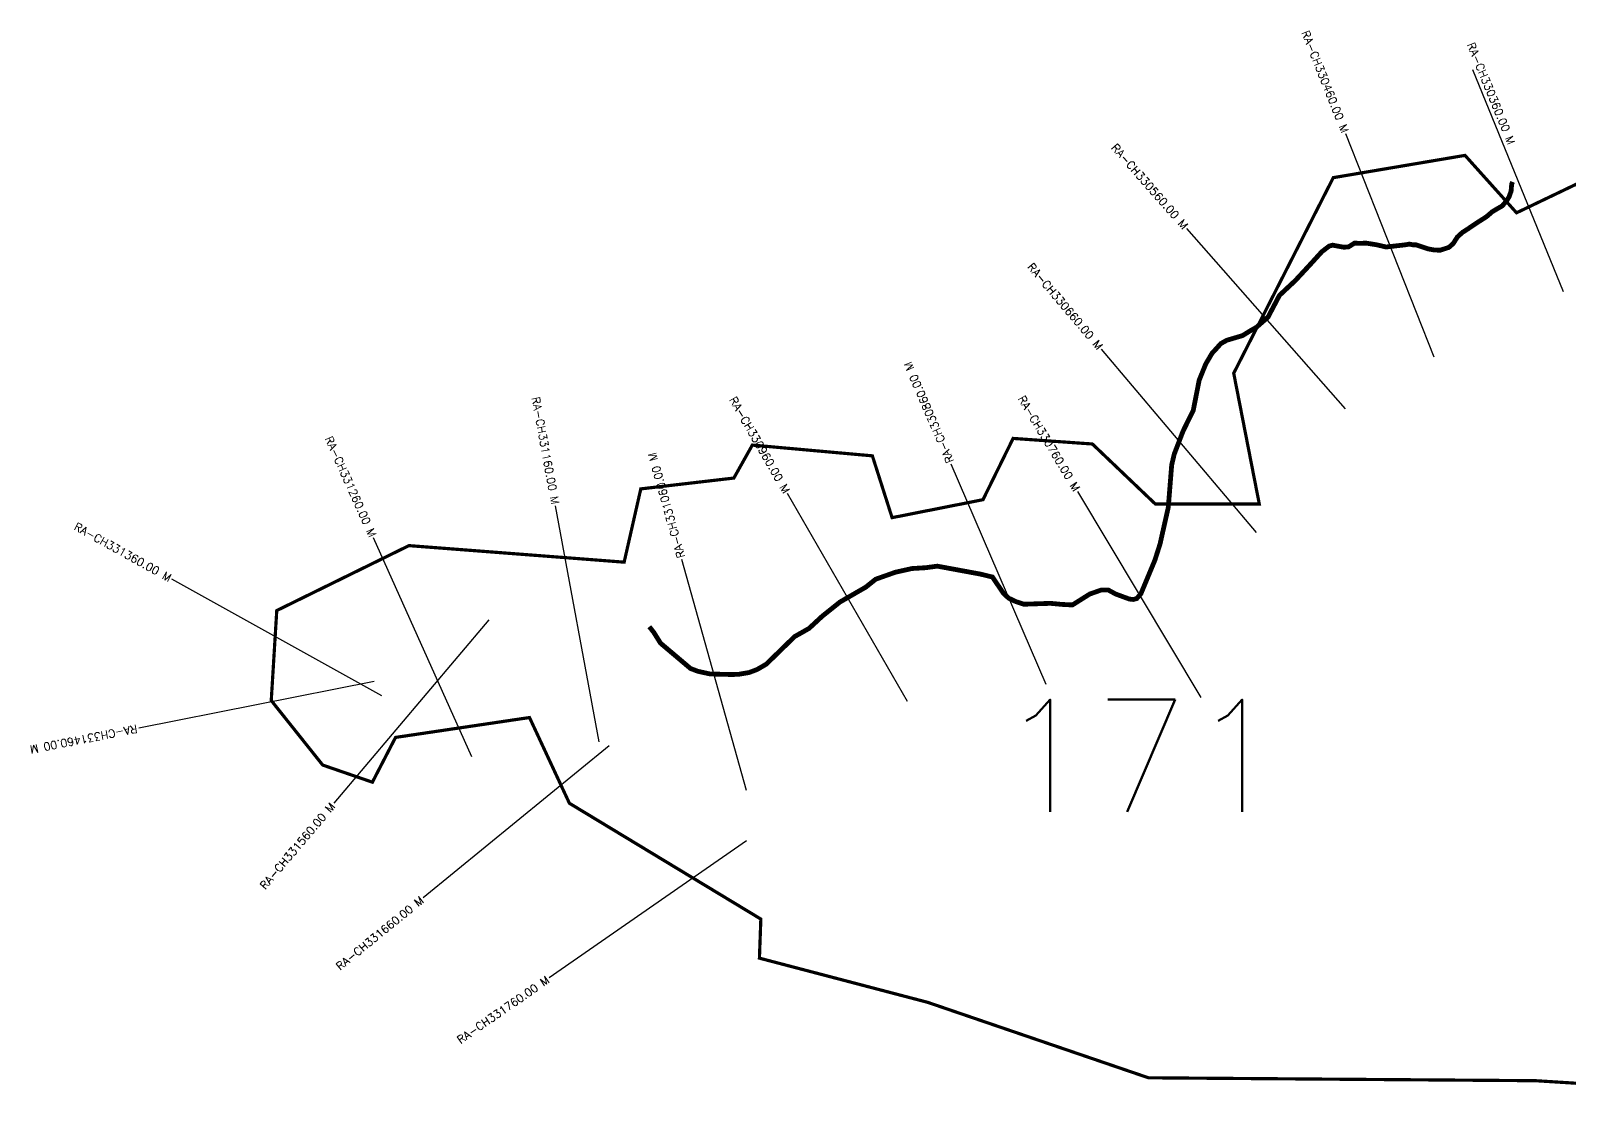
# Model space of a CAD drawing. Header units: metres. Extents: x 288417 to 291918, y 1992721 to 1995593.
# Drawn here: x 288417 to 289379, y 1993376 to 1994046 of the extents above; entities that cross this region are included whole.
import ezdxf
from ezdxf.enums import TextEntityAlignment as Align

# ---------------------------------------------------------------- set-up
doc = ezdxf.new("R2010")
doc.units = ezdxf.units.M
doc.header["$MEASUREMENT"] = 0
for name, color, linetype in [('CS', 134, 'Continuous'), ('CSMark', 6, 'Continuous'), ('NATURALLY PROTECTED', 3, 'Continuous')]:
    doc.layers.add(name, color=color, linetype=linetype)
doc.styles.get("Standard").update_dxf_attribs({"font": 'simplex.shx'})

msp = doc.modelspace()

# ---------------------------------------------------------------- linework, layer by layer
at = {"color": 6, "const_width": 2, "flags": 128}
msp.add_lwpolyline([(289564.99, 1993377.37), (289357.65, 1993390.44), (289115.61, 1993392.26), (288977.66, 1993439.41), (288872.53, 1993467.02), (288873.41, 1993491.44), (288831.06, 1993517.05), (288753.79, 1993563.8), (288728.87, 1993617.36), (288645.16, 1993604.94), (288630.69, 1993576.97), (288599.64, 1993587.67), (288567.5, 1993627.99), (288570.94, 1993684.21), (288653.53, 1993724.78), (288787.99, 1993714.44), (288798.4, 1993760.23), (288856.55, 1993767), (288868.1, 1993787.61), (288905.6, 1993784.24), (288943.1, 1993780.88), (288955.43, 1993742.25), (289012.22, 1993753.48), (289031.04, 1993791.77), (289080.58, 1993788.28), (289119.84, 1993750.84), (289184.85, 1993750.84), (289168.88, 1993832.49), (289231.1, 1993954.7), (289313.41, 1993968.62), (289345.6, 1993932.74), (289418.21, 1993967.5)], dxfattribs=at)
at = {"layer": 'CS'}
for p, q in [((289375.02, 1993883.3), (289318.26, 1994022.14)), ((289294.2, 1993842.62), (289238.95, 1993982.07)), ((289238.77, 1993810.32), (289139.62, 1993922.87)), ((289183.06, 1993732.97), (289086.21, 1993847.51)), ((289051.72, 1993637.98), (288992.33, 1993775.72)), ((288965.07, 1993627.3), (288890.17, 1993757.27)), ((289148.64, 1993629.91), (289071.5, 1993758.55)), ((288772.43, 1993602.17), (288745.2, 1993749.68)), ((288692.85, 1993592.75), (288631.48, 1993729.62)), ((288864.47, 1993571.77), (288823.95, 1993716.19)), ((288636.51, 1993630.84), (288505.4, 1993703.72)), ((288703.48, 1993678.36), (288606.53, 1993563.9)), ((288631.81, 1993639.98), (288484.7, 1993610.7)), ((288778.7, 1993599.64), (288662.51, 1993504.77)), ((288864.5, 1993540.25), (288741.25, 1993454.76))]:
    msp.add_line(p, q, dxfattribs=at)
at = {"layer": 'NATURALLY PROTECTED', "const_width": 3, "flags": 128}
msp.add_lwpolyline([(289343.12, 1993952.04), (289342.55, 1993950.61), (289342.21, 1993946.29), (289340.91, 1993942.65), (289339.58, 1993940.48), (289336.69, 1993937.06), (289333.31, 1993935.14), (289330.38, 1993933.38), (289326.82, 1993930.28), (289322.85, 1993927.77), (289318.5, 1993924.93), (289315.28, 1993922.72), (289311.82, 1993920.51), (289308.64, 1993917.63), (289306.03, 1993913.52), (289303.28, 1993911.1), (289297.93, 1993909.39), (289294.29, 1993909.47), (289290.45, 1993910.18), (289286.81, 1993911.39), (289282.89, 1993912.69), (289280.76, 1993912.73), (289278.67, 1993913.19), (289276.08, 1993912.73), (289264.11, 1993911.37), (289257.99, 1993912.79), (289251.65, 1993913.78), (289247.6, 1993913.67), (289244.36, 1993913.79), (289240.61, 1993911.43), (289237.74, 1993911.23), (289233.96, 1993911.9), (289230.68, 1993912.52), (289228.56, 1993911.95), (289223.94, 1993908.43), (289217.75, 1993901.6), (289207.45, 1993890.49), (289197.45, 1993881.13), (289195.5, 1993877.41), (289192.94, 1993872.56), (289190.33, 1993867.59), (289186.3, 1993864.04), (289183.11, 1993861.24), (289179.45, 1993859.15), (289174.42, 1993856.02), (289169.6, 1993854.59), (289164.54, 1993853.09), (289160.77, 1993850.98), (289158.29, 1993848.17), (289155.35, 1993844.98), (289151.37, 1993838.2), (289147.32, 1993828.2), (289144.78, 1993815.29), (289143.58, 1993809.2), (289137.25, 1993796.38), (289135.02, 1993790.56), (289131.74, 1993782.01), (289130.12, 1993775.14), (289129.53, 1993767.75), (289128.7, 1993757.35), (289128, 1993748.67), (289124.95, 1993735.16), (289122.82, 1993725.69), (289119.6, 1993715.62), (289113.39, 1993700.72), (289110.89, 1993694.73), (289108.3, 1993691.71), (289106.14, 1993691.13), (289103.66, 1993691.39), (289099.94, 1993692.76), (289095.08, 1993694.55), (289090.61, 1993697), (289085.97, 1993697), (289078.92, 1993694.52), (289072.39, 1993690.41), (289068.11, 1993687.71), (289061.41, 1993688.06), (289054.42, 1993688.72), (289046.43, 1993688.45), (289037.75, 1993688.16), (289032.53, 1993689.88), (289028.15, 1993692.04), (289025.02, 1993694.97), (289022.41, 1993698.82), (289020.24, 1993702.02), (289018.11, 1993705.16), (289010.58, 1993706.99), (289000.33, 1993708.88), (288990.36, 1993710.72), (288983.73, 1993711.95), (288976.42, 1993710.98), (288967.8, 1993710.46), (288957.53, 1993708.17), (288945.19, 1993703.8), (288938.99, 1993698.84), (288922.8, 1993689.51), (288911.69, 1993680.61), (288903.53, 1993673.04), (288894.5, 1993667.93), (288886.99, 1993660.62), (288881.11, 1993654.89), (288876.79, 1993650.69), (288871.05, 1993647.36), (288866.01, 1993645.47), (288859.8, 1993644.42), (288855.5, 1993644.23), (288850.34, 1993644.36), (288845.95, 1993644.47), (288841.71, 1993644.58), (288834.08, 1993646.25), (288829.45, 1993648.01), (288824.36, 1993652.32), (288815.69, 1993659.64), (288810.71, 1993663.86), (288806.57, 1993670.48), (288803.73, 1993674.13)], dxfattribs=at)

# ---------------------------------------------------------------- texts
at = {"insert": (289021.26, 1993628.54), "char_height": 70, "attachment_point": 1}
msp.add_mtext_dynamic_manual_height_columns('171', width=95.1725, gutter_width=1, heights=[0], dxfattribs=at)
at = {"layer": 'CSMark'}
for s, rotation, p in [('RA-CH330460.00 M', 291.61089, (289238.58, 1993983)), ('RA-CH330360.00 M', 292.23436, (289342.61, 1993975.81)), ('RA-CH330560.00 M', 311.38008, (289138.96, 1993923.62)), ('RA-CH330660.00 M', 310.21412, (289085.57, 1993848.28)), ('RA-CH331160.00 M', 280.4579, (288745.02, 1993750.66)), ('RA-CH330960.00 M', 299.95417, (288889.67, 1993758.13)), ('RA-CH330760.00 M', 300.94781, (289070.98, 1993759.41)), ('RA-CH331260.00 M', 294.15229, (288631.07, 1993730.54)), ('RA-CH331360.00 M', 330.93057, (288504.53, 1993704.2)), ('RA-CH331560.00 M', 49.73431, (288605.88, 1993563.14)), ('RA-CH331660.00 M', 39.23228, (288661.74, 1993504.14)), ('RA-CH331760.00 M', 34.74431, (288740.42, 1993454.19))]:
    msp.add_text(s, height=5, rotation=rotation, dxfattribs=at).set_placement(p, align=Align.MIDDLE_RIGHT)
for s, rotation, p in [('RA-CH330860.00 M', 113.32355, (288991.93, 1993776.64)), ('RA-CH331060.00 M', 105.67125, (288823.68, 1993717.15)), ('RA-CH331460.00 M', 191.25688, (288483.71, 1993610.5))]:
    msp.add_text(s, height=5, rotation=rotation, dxfattribs=at).set_placement(p, align=Align.MIDDLE_LEFT)

doc.saveas('drawing.dxf')
